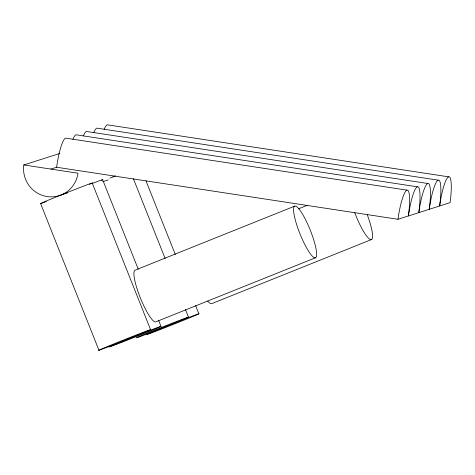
<?xml version="1.0" encoding="UTF-8"?>
<svg xmlns="http://www.w3.org/2000/svg" width="475" height="475" viewBox="0 0 475 475"><rect width="100%" height="100%" fill="white"/><g stroke="black" fill="none" stroke-linecap="round" stroke-linejoin="round"><path stroke-width="0.71" d="M294.809 206.091L135.167 270.138A27.841 5.457 68.1 0 0 140.25 297.665A27.841 5.457 68.1 0 0 155.758 321.872L315.394 257.824A27.841 5.457 68.1 0 0 304.463 217.586A27.841 5.457 68.1 0 0 295.438 220.465A27.841 5.457 68.1 0 0 315.394 257.824M298.437 208.863L307.378 205.277M371.319 239.62L211.678 303.662A27.841 5.457 68.1 0 1 207.694 301.031M109.796 178.137L115.437 175.928M23.797 164.956L77.983 173.215A27.841 27.301 72.3 0 1 47.132 196.567A27.841 27.301 72.3 0 1 23.797 164.956L59.797 153.461M50.89 169.082L56.62 167.253L397.973 219.284L450.068 202.653A27.841 4.916 -81.3 0 0 448.614 176.831L107.267 124.8A27.841 4.916 -81.3 0 0 104.156 129.313M112.967 176.89L114.332 176.451M61.186 194.946L67.438 192.951M102.719 181.693L108.181 179.948M448.614 176.831A27.841 4.916 -81.3 0 0 439.648 205.978A27.841 4.916 -81.3 0 0 438.193 180.162L96.847 128.125A27.841 4.916 -81.3 0 0 93.741 132.644M438.193 180.162A27.841 4.916 -81.3 0 0 429.234 209.303A27.841 4.916 -81.3 0 0 427.779 183.487L86.426 131.456A27.841 4.916 -81.3 0 0 83.321 135.969M427.779 183.487A27.841 4.916 -81.3 0 0 418.813 212.634A27.841 4.916 -81.3 0 0 417.359 186.812L76.006 134.781A27.841 4.916 -81.3 0 0 72.901 139.294M417.359 186.812A27.841 4.916 -81.3 0 0 408.393 215.959A27.841 4.916 -81.3 0 0 406.938 190.137L65.586 138.106A27.841 4.916 -81.3 0 0 56.62 167.253M146.015 180.928L175.334 254.606M195.611 305.556L198.894 313.821A27.841 0.386 -21.7 0 1 158.84 330.083A27.841 0.386 -21.7 0 1 161.482 328.308A27.841 0.386 -21.7 0 1 198.894 313.821M133.404 178.748L165.187 258.62M185.464 309.575L188.48 317.146A27.841 0.386 -21.7 0 1 148.42 333.408A27.841 0.386 -21.7 0 1 151.062 331.633A27.841 0.386 -21.7 0 1 188.48 317.146M102.636 179.71L138.261 269.224M158.537 320.174L161.001 326.372A27.841 0.386 -21.7 0 1 120.941 342.635A27.841 0.386 -21.7 0 1 123.589 340.86A27.841 0.386 -21.7 0 1 161.001 326.372M92.215 183.035L150.581 329.697A27.841 0.386 -21.7 0 1 110.527 345.96A27.841 0.386 -21.7 0 1 113.169 344.185A27.841 0.386 -21.7 0 1 150.581 329.697M40.571 203.537L98.931 350.2M91.74 183.677A27.841 0.386 -21.7 0 1 101.365 180.322M42.56 202.932A27.841 0.386 -21.7 0 1 65.378 193.272A27.841 0.386 -21.7 0 1 90.945 183.653M90.487 183.855A27.841 0.386 -21.7 0 1 89.365 184.342M46.324 201.531A27.841 0.386 -21.7 0 1 43.267 202.677M397.973 219.284A27.841 4.916 -81.3 0 1 406.938 190.137M367.282 214.801A27.841 5.457 68.1 0 1 370.72 239.649A27.841 5.457 68.1 0 1 354.766 212.705"/></g></svg>
